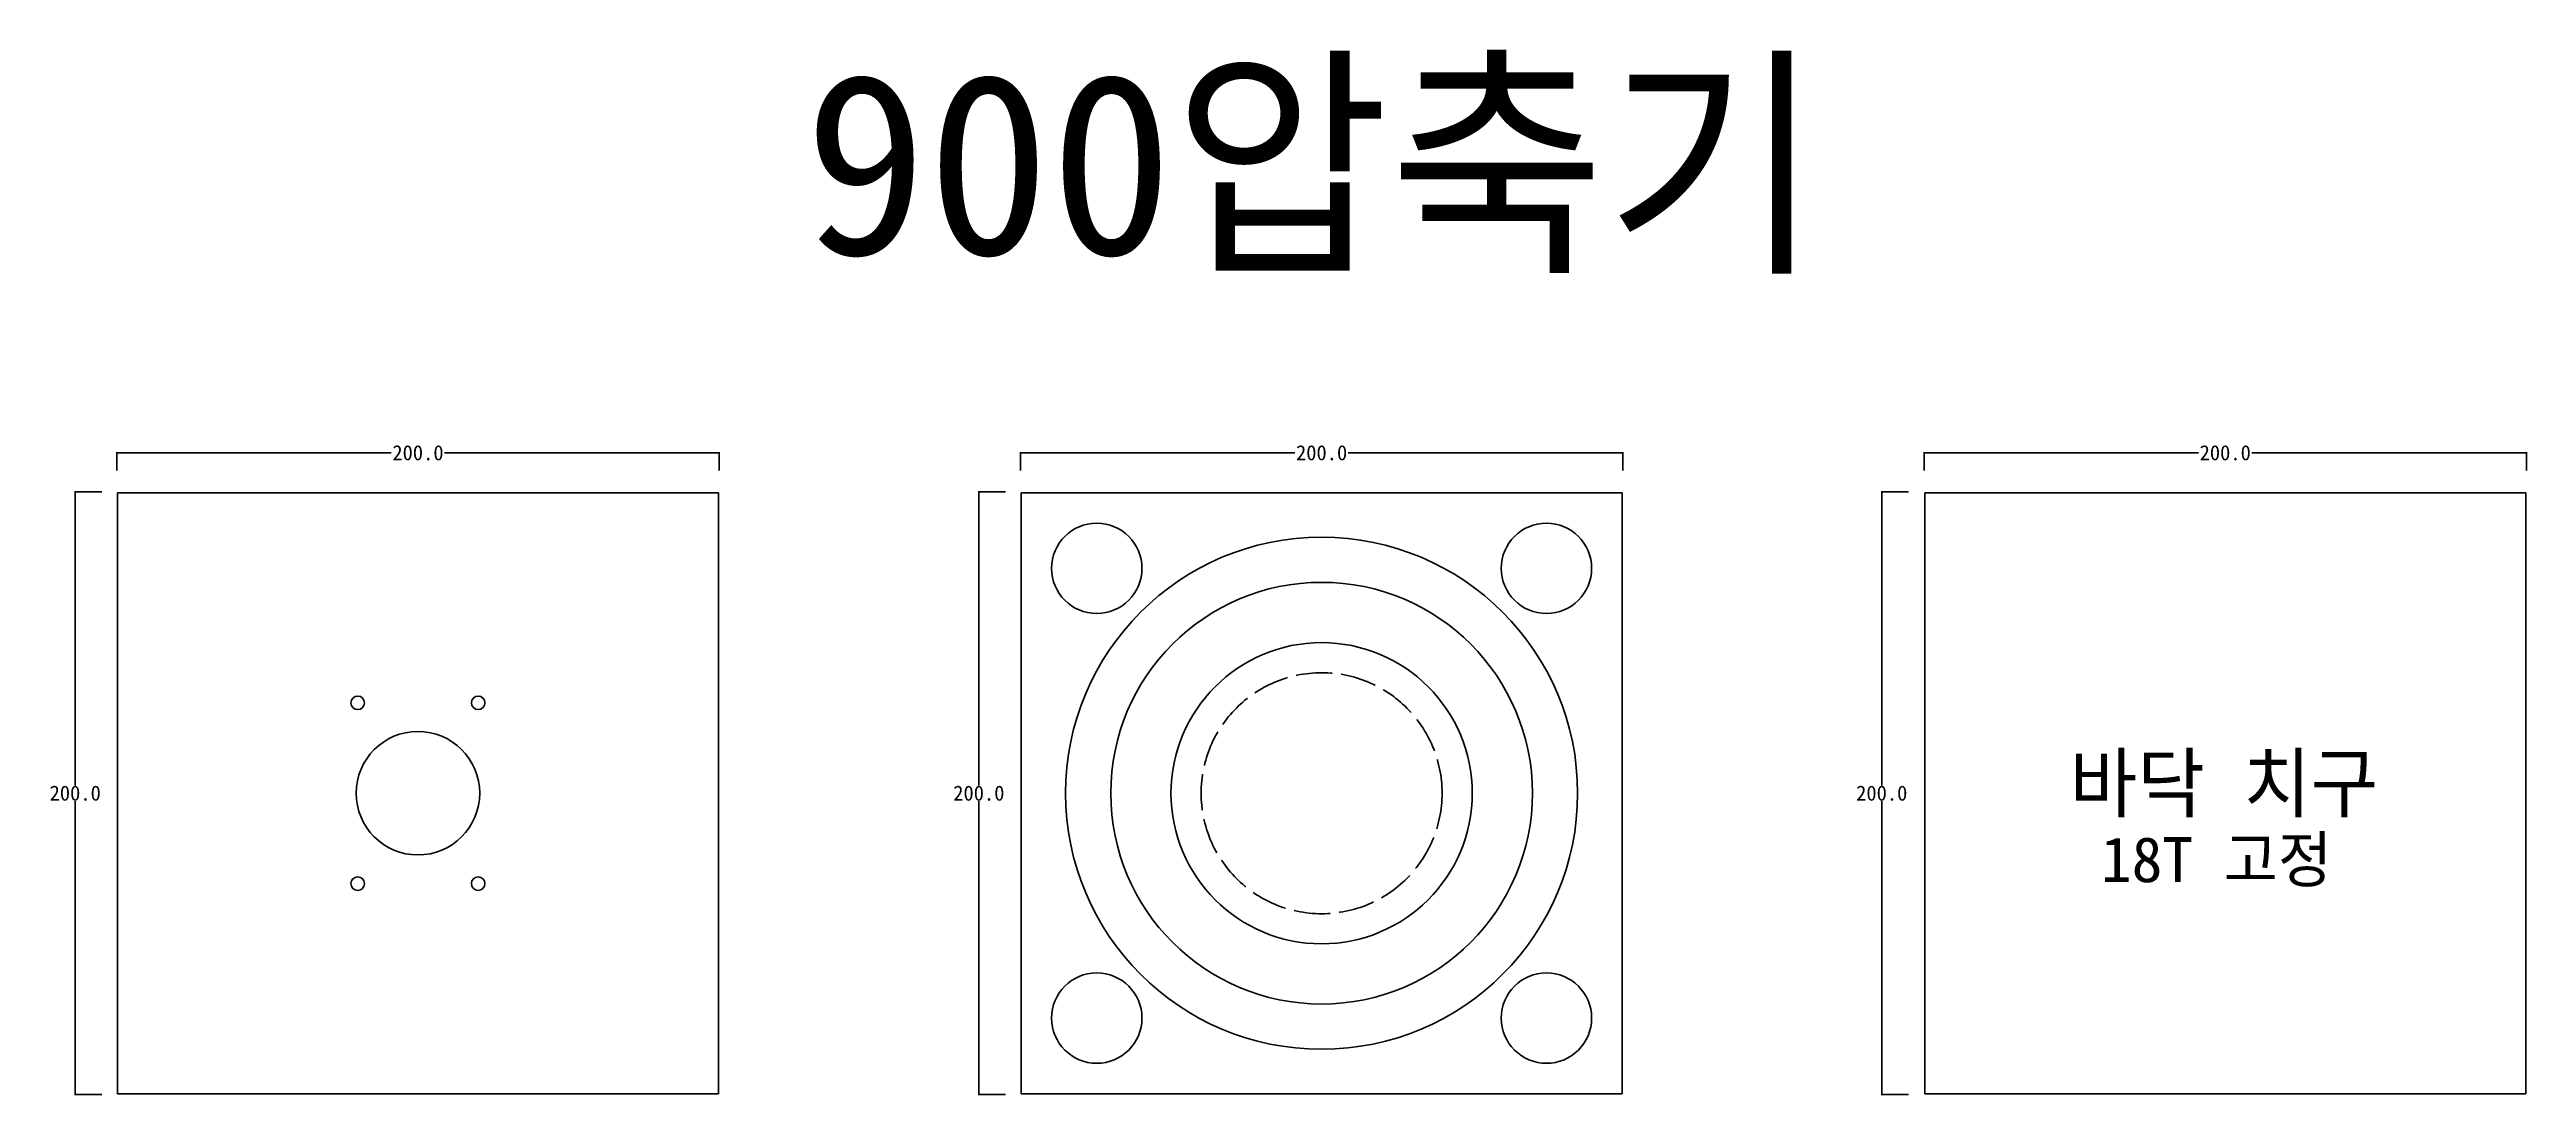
# Model space of a CAD drawing. Header units: millimetres. Extents: x 565 to 1388, y 195 to 542.
import ezdxf

# ---------------------------------------------------------------- set-up
doc = ezdxf.new("R2010")
doc.units = ezdxf.units.MM
doc.linetypes.add('ACAD_ISO02W100', pattern=[15, 12, -3])
for name, color, linetype in [('TEXT', 7, 'Continuous'), ('볼트 구멍', 7, 'Continuous'), ('치구', 7, 'Continuous'), ('치수', 7, 'Continuous')]:
    doc.layers.add(name, color=color, linetype=linetype)
doc.dimstyles.get("Standard").update_dxf_attribs({"dimtxt": 7, "dimasz": 0.18, "dimexe": 0.18, "dimexo": 0.0625, "dimgap": 0.09, "dimtad": 0, "dimtih": 1, "dimtoh": 1, "dimdec": 1, "dimzin": 0, "dimdsep": 46, "dimtxsty": 'Standard', "dimcen": 0.09, "dimadec": 0, "dimazin": 0, "dimtfac": 1, "dimtdec": 1, "dimtofl": 0, "dimtmove": 0, "dimatfit": 3, "dimfxl": 0, "dimtolj": 1, "dimtzin": 0, "dimarcsym": 0})

# ---------------------------------------------------------------- blocks, each defined once
blk = doc.blocks.new('*D8')
at = {"layer": 'Defpoints', "color": 0}
for p in [(1387.73, 407.84), (1187.73, 401.95), (1387.73, 401.95)]:
    blk.add_point(p, dxfattribs=at)
at = {"layer": '치수', "color": 0, "lineweight": -2}
for p, q in [((1187.73, 402.01), (1187.73, 408.02)), ((1187.91, 407.84), (1278.89, 407.84)), ((1387.55, 407.84), (1296.57, 407.84)), ((1387.73, 402.01), (1387.73, 408.02))]:
    blk.add_line(p, q, dxfattribs=at)
at = {"layer": '치수', "color": 0}
for points in [[(1187.91, 407.87), (1187.91, 407.81), (1187.73, 407.84)], [(1387.55, 407.87), (1387.55, 407.81), (1387.73, 407.84)]]:
    blk.add_solid(points, dxfattribs=at)
at = {"layer": '치수', "color": 0, "insert": (1287.73, 407.84), "char_height": 5, "attachment_point": 5}
blk.add_mtext('\\A1;200.0', dxfattribs=at)
blk = doc.blocks.new('*D9')
at = {"layer": 'Defpoints', "color": 0}
for p in [(882.84, 394.85), (873.94, 194.85), (882.84, 194.85)]:
    blk.add_point(p, dxfattribs=at)
at = {"layer": '치수', "color": 0, "lineweight": -2}
for p, q in [((882.78, 394.85), (873.76, 394.85)), ((873.94, 394.67), (873.94, 297.44)), ((873.94, 195.03), (873.94, 292.26)), ((882.78, 194.85), (873.76, 194.85))]:
    blk.add_line(p, q, dxfattribs=at)
at = {"layer": '치수', "color": 0}
for points in [[(873.91, 394.67), (873.97, 394.67), (873.94, 394.85)], [(873.91, 195.03), (873.97, 195.03), (873.94, 194.85)]]:
    blk.add_solid(points, dxfattribs=at)
at = {"layer": '치수', "color": 0, "insert": (873.94, 294.85), "char_height": 5, "attachment_point": 5}
blk.add_mtext('\\A1;200.0', dxfattribs=at)
blk = doc.blocks.new('*D10')
at = {"layer": 'Defpoints', "color": 0}
for p in [(582.84, 394.85), (573.94, 194.85), (582.84, 194.85)]:
    blk.add_point(p, dxfattribs=at)
at = {"layer": '치수', "color": 0, "lineweight": -2}
for p, q in [((582.78, 394.85), (573.76, 394.85)), ((573.94, 394.67), (573.94, 297.44)), ((573.94, 195.03), (573.94, 292.26)), ((582.78, 194.85), (573.76, 194.85))]:
    blk.add_line(p, q, dxfattribs=at)
at = {"layer": '치수', "color": 0}
for points in [[(573.91, 394.67), (573.97, 394.67), (573.94, 394.85)], [(573.91, 195.03), (573.97, 195.03), (573.94, 194.85)]]:
    blk.add_solid(points, dxfattribs=at)
at = {"layer": '치수', "color": 0, "insert": (573.94, 294.85), "char_height": 5, "attachment_point": 5}
blk.add_mtext('\\A1;200.0', dxfattribs=at)
blk = doc.blocks.new('*D11')
at = {"layer": 'Defpoints', "color": 0}
for p in [(787.73, 407.84), (587.73, 401.95), (787.73, 401.95)]:
    blk.add_point(p, dxfattribs=at)
at = {"layer": '치수', "color": 0, "lineweight": -2}
for p, q in [((587.73, 402.01), (587.73, 408.02)), ((587.91, 407.84), (678.89, 407.84)), ((787.55, 407.84), (696.57, 407.84)), ((787.73, 402.01), (787.73, 408.02))]:
    blk.add_line(p, q, dxfattribs=at)
at = {"layer": '치수', "color": 0}
for points in [[(587.91, 407.87), (587.91, 407.81), (587.73, 407.84)], [(787.55, 407.87), (787.55, 407.81), (787.73, 407.84)]]:
    blk.add_solid(points, dxfattribs=at)
at = {"layer": '치수', "color": 0, "insert": (687.73, 407.84), "char_height": 5, "attachment_point": 5}
blk.add_mtext('\\A1;200.0', dxfattribs=at)
blk = doc.blocks.new('*D12')
at = {"layer": 'Defpoints', "color": 0}
for p in [(1182.59, 394.85), (1173.69, 194.85), (1182.59, 194.85)]:
    blk.add_point(p, dxfattribs=at)
at = {"layer": '치수', "color": 0, "lineweight": -2}
for p, q in [((1182.53, 394.85), (1173.51, 394.85)), ((1173.69, 394.67), (1173.69, 297.44)), ((1173.69, 195.03), (1173.69, 292.26)), ((1182.53, 194.85), (1173.51, 194.85))]:
    blk.add_line(p, q, dxfattribs=at)
at = {"layer": '치수', "color": 0}
for points in [[(1173.66, 394.67), (1173.72, 394.67), (1173.69, 394.85)], [(1173.66, 195.03), (1173.72, 195.03), (1173.69, 194.85)]]:
    blk.add_solid(points, dxfattribs=at)
at = {"layer": '치수', "color": 0, "insert": (1173.69, 294.85), "char_height": 5, "attachment_point": 5}
blk.add_mtext('\\A1;200.0', dxfattribs=at)
blk = doc.blocks.new('*D13')
at = {"layer": 'Defpoints', "color": 0}
for p in [(1087.73, 407.84), (887.73, 401.95), (1087.73, 401.95)]:
    blk.add_point(p, dxfattribs=at)
at = {"layer": '치수', "color": 0, "lineweight": -2}
for p, q in [((887.73, 402.01), (887.73, 408.02)), ((887.91, 407.84), (978.89, 407.84)), ((1087.55, 407.84), (996.57, 407.84)), ((1087.73, 402.01), (1087.73, 408.02))]:
    blk.add_line(p, q, dxfattribs=at)
at = {"layer": '치수', "color": 0}
for points in [[(887.91, 407.87), (887.91, 407.81), (887.73, 407.84)], [(1087.55, 407.87), (1087.55, 407.81), (1087.73, 407.84)]]:
    blk.add_solid(points, dxfattribs=at)
at = {"layer": '치수', "color": 0, "insert": (987.73, 407.84), "char_height": 5, "attachment_point": 5}
blk.add_mtext('\\A1;200.0', dxfattribs=at)

msp = doc.modelspace()

# ---------------------------------------------------------------- linework, layer by layer
at = {"layer": '볼트 구멍', "color": 3}
for centre, radius in [((987.73, 294.85), 85), ((987.73, 294.85), 70), ((987.73, 294.85), 50), ((667.73, 324.85), 2.25), ((707.73, 324.85), 2.25), ((687.73, 294.85), 20.5), ((667.73, 264.85), 2.25), ((707.73, 264.85), 2.25)]:
    msp.add_circle(centre, radius, dxfattribs=at)
at = {"layer": '볼트 구멍', "color": 4, "linetype": 'ACAD_ISO02W100'}
msp.add_circle((987.73, 294.85), 40, dxfattribs=at)
at = {"layer": '치구'}
for points in [[(587.98, 394.6), (587.98, 195.1), (787.48, 195.1), (787.48, 394.6)], [(887.98, 394.6), (887.98, 195.1), (1087.48, 195.1), (1087.48, 394.6)], [(1187.98, 394.6), (1187.98, 195.1), (1387.48, 195.1), (1387.48, 394.6)]]:
    msp.add_lwpolyline(points, close=True, dxfattribs=at)
at = {"layer": '치구', "color": 0}
for centre in [(913.08, 369.5), (1062.38, 369.5), (913.08, 220.2), (1062.38, 220.2)]:
    msp.add_circle(centre, 15, dxfattribs=at)

# ---------------------------------------------------------------- texts
at = {"layer": 'TEXT', "color": 0}
msp.add_text('900압축기', height=60, dxfattribs=at).set_placement((815.94, 473.72))
at = {"layer": 'TEXT', "color": 6, "linetype": 'Continuous'}
msp.add_text('바닥 치구', height=18.75, dxfattribs=at).set_placement((1236.11, 288.85))
at = {"layer": 'TEXT', "color": 6}
msp.add_text('18T 고정', height=15, dxfattribs=at).set_placement((1246.46, 265.34))

# ---------------------------------------------------------------- dimensions: what is measured, and where the dimension line sits
at = {"layer": '치수', "color": 4}
for base, p1, p2, picture, middle in [((787.73, 407.84), (587.73, 401.95), (787.73, 401.95), '*D11', (687.73, 407.84)), ((1087.73, 407.84), (887.73, 401.95), (1087.73, 401.95), '*D13', (987.73, 407.84)), ((1387.73, 407.84), (1187.73, 401.95), (1387.73, 401.95), '*D8', (1287.73, 407.84))]:
    dim = msp.add_linear_dim(base=base, p1=p1, p2=p2, dimstyle='Standard', override={"dimtxt": 5}, dxfattribs=at)
    dim.commit()
    dim.dimension.update_dxf_attribs({"geometry": picture, "text_midpoint": middle})
for base, p1, p2, picture, middle in [((573.94, 194.85), (582.84, 394.85), (582.84, 194.85), '*D10', (573.94, 294.85)), ((873.94, 194.85), (882.84, 394.85), (882.84, 194.85), '*D9', (873.94, 294.85)), ((1173.69, 194.85), (1182.59, 394.85), (1182.59, 194.85), '*D12', (1173.69, 294.85))]:
    dim = msp.add_linear_dim(base=base, p1=p1, p2=p2, angle=90, dimstyle='Standard', override={"dimtxt": 5}, dxfattribs=at)
    dim.commit()
    dim.dimension.update_dxf_attribs({"geometry": picture, "text_midpoint": middle})

doc.saveas('drawing.dxf')
